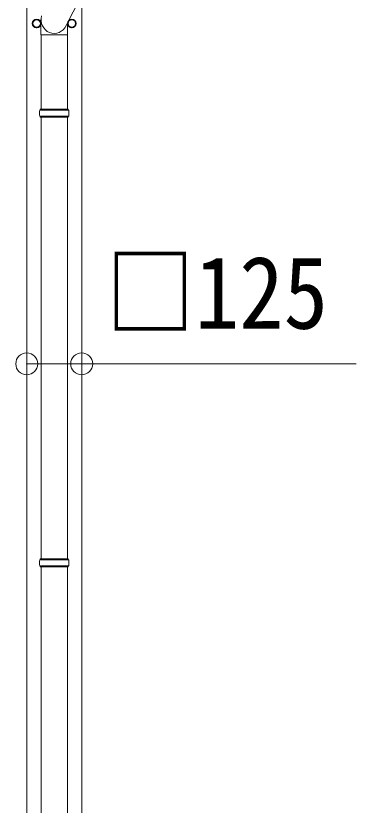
# Model space of a CAD drawing. Units: millimetres at full size, sheet at 1:50; details may follow other scales. Extents: x -14053 to 14053, y -9700 to 9700.
# Drawn here: x -4012 to -3238, y -4146 to -2350 of the extents above; entities that cross this region are included whole.
import ezdxf
from ezdxf.enums import TextEntityAlignment as Align

# ---------------------------------------------------------------- set-up
doc = ezdxf.new("R2010")
doc.units = ezdxf.units.MM
doc.header["$LTSCALE"] = 50
doc.header["$PDMODE"] = 32
doc.header["$PDSIZE"] = 50
for name, color, linetype, lineweight in [('0-2_TEXT1', 4, 'Continuous', 9), ('0-8_TABLE1', 6, 'Continuous', 9), ('0-9_DIM1', 7, 'Continuous', 9)]:
    doc.layers.add(name, color=color, linetype=linetype, lineweight=lineweight)
doc.styles.add('ＭＳ ゴシック', font='')
doc.styles.get('ＭＳ ゴシック').set_extended_font_data('MS Gothic')

msp = doc.modelspace()

# ---------------------------------------------------------------- linework, layer by layer
at = {"layer": '0-2_TEXT1'}
for p, q in [((-3987.15, -5316.92), (-3987.15, -2327.92)), ((-3862.15, -2327.92), (-3862.15, -5316.92)), ((-3956.05, -2367.67), (-3956.15, -2367.67)), ((-3956.05, -2368.17), (-3956.15, -2368.17)), ((-3893.25, -2367.67), (-3893.15, -2367.67)), ((-3893.25, -2368.17), (-3893.15, -2368.17))]:
    msp.add_line(p, q, dxfattribs=at)
for points in [[(-3964.65, -2358.11), (-3973.15, -2363.01), (-3973.15, -2372.83), (-3964.65, -2377.74), (-3956.15, -2372.83), (-3956.15, -2363.01)], [(-3884.65, -2358.11), (-3876.15, -2363.01), (-3876.15, -2372.83), (-3884.65, -2377.74), (-3893.15, -2372.83), (-3893.15, -2363.01)]]:
    msp.add_lwpolyline(points, close=True, dxfattribs=at)
for centre, radius in [((-3964.65, -2367.92), 10), ((-3964.65, -2367.92), 8.5), ((-3884.65, -2367.92), 10), ((-3884.65, -2367.92), 8.5)]:
    msp.add_circle(centre, radius, dxfattribs=at)
for centre, start, end in [((-3964.65, -2367.92), 171.25399, 188.74601), ((-3964.65, -2367.92), 111.25399, 128.74601), ((-3964.65, -2367.92), 51.25399, 68.74601), ((-3964.65, -2367.92), 1.66581, 8.74601), ((-3964.65, -2367.92), 351.25399, 358.33419), ((-3884.65, -2367.92), 171.25399, 178.33419), ((-3884.65, -2367.92), 181.66581, 188.74601), ((-3884.65, -2367.92), 111.25399, 128.74601), ((-3884.65, -2367.92), 51.25399, 68.74601), ((-3884.65, -2367.92), 351.25399, 8.74601), ((-3964.65, -2367.92), 231.25399, 248.74601), ((-3964.65, -2367.92), 291.25399, 308.74601), ((-3884.65, -2367.92), 231.25399, 248.74601), ((-3884.65, -2367.92), 291.25399, 308.74601)]:
    msp.add_arc(centre, 8.6, start, end, dxfattribs=at)
at = {"layer": '0-8_TABLE1'}
msp.add_lwpolyline([(-3987.15, -3141.94), (-3862.15, -3141.94), (-3237.58, -3141.94)], dxfattribs=at)
for p in [(-3987.15, -3141.94), (-3862.15, -3141.94)]:
    msp.add_point(p, dxfattribs=at)
at = {"layer": '0-9_DIM1'}
for p, q in [((-3850.26, -2280.02), (-3897.6, -2372.72)), ((-3954.8, -2393.63), (-3954.8, -2358.96)), ((-3894.5, -2393.63), (-3894.5, -2366.65)), ((-3954.8, -2393.63), (-3924.65, -2393.63)), ((-3954.65, -2393.63), (-3954.65, -2562.92)), ((-3894.5, -2393.63), (-3924.65, -2393.63)), ((-3894.65, -2393.63), (-3894.65, -2562.92)), ((-3891.65, -2564.92), (-3957.65, -2564.92)), ((-3892.65, -2562.92), (-3956.65, -2562.92)), ((-3956.65, -2562.92), (-3956.65, -2564.92)), ((-3892.65, -2562.92), (-3892.65, -2564.92)), ((-3891.65, -2578.92), (-3957.65, -2578.92)), ((-3956.65, -2580.92), (-3956.65, -2578.92)), ((-3892.65, -2580.92), (-3956.65, -2580.92)), ((-3954.65, -2580.92), (-3954.65, -3585.42)), ((-3894.65, -2580.92), (-3894.65, -3585.42)), ((-3892.65, -2580.92), (-3892.65, -2578.92)), ((-3891.65, -3587.41), (-3957.65, -3587.41)), ((-3892.65, -3585.41), (-3956.65, -3585.41)), ((-3956.65, -3585.41), (-3956.65, -3587.41)), ((-3892.65, -3585.41), (-3892.65, -3587.41)), ((-3891.65, -3601.41), (-3957.65, -3601.41)), ((-3956.65, -3603.41), (-3956.65, -3601.41)), ((-3892.65, -3603.41), (-3956.65, -3603.41)), ((-3954.65, -3603.41), (-3954.65, -4607.92)), ((-3894.65, -3603.41), (-3894.65, -4607.92)), ((-3892.65, -3603.41), (-3892.65, -3601.41))]:
    msp.add_line(p, q, dxfattribs=at)
for centre, start, end in [((-3908.9, -2571.92), 171.82876, 180.00002), ((-3940.4, -2571.92), 359.99998, 8.17124), ((-3908.9, -2571.92), 180.00002, 188.17127), ((-3940.4, -2571.92), 351.82873, 359.99998), ((-3908.9, -3594.41), 171.82876, 180.00002), ((-3940.4, -3594.41), 359.99998, 8.17124), ((-3908.9, -3594.41), 180.00002, 188.17127), ((-3940.4, -3594.41), 351.82873, 359.99998)]:
    msp.add_arc(centre, 49.25, start, end, dxfattribs=at)
msp.add_ellipse((-3924.65, -2358.96), major_axis=(0, -31.56), ratio=0.952301, start_param=4.4387875, end_param=7.4027915, dxfattribs=at)

# ---------------------------------------------------------------- texts
at = {"layer": '0-8_TABLE1', "color": 7, "style": 'ＭＳ ゴシック', "width": 0.9}
msp.add_text('□125', height=165, dxfattribs=at).set_placement((-3807.32, -3111.59), align=Align.BOTTOM_LEFT)

doc.saveas('drawing.dxf')
